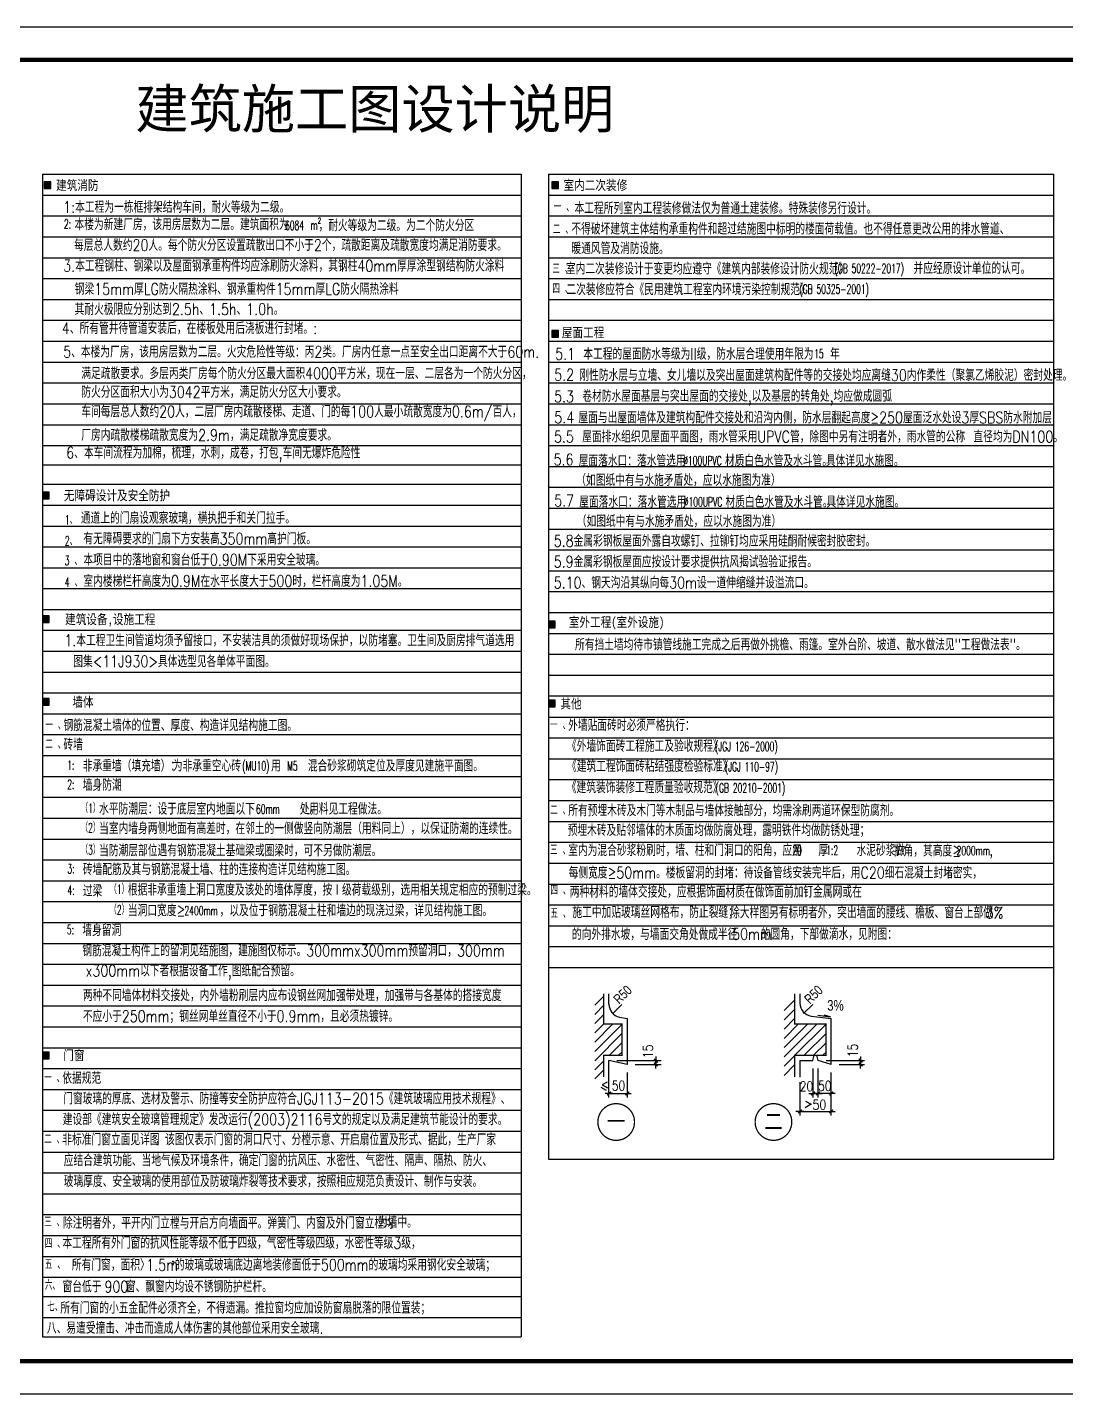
# Model space of a CAD drawing. Extents: x -248860 to 1018944, y -1060852 to 188626.
# Drawn here: x -198320 to -166384, y 19053 to 61053 of the extents above; entities that cross this region are included whole.
import ezdxf
from ezdxf.enums import TextEntityAlignment as Align

# ---------------------------------------------------------------- set-up
doc = ezdxf.new("R2010")
doc.units = 0
doc.header["$LTSCALE"] = 1000
doc.header["$MEASUREMENT"] = 0
doc.layers.get('0').update_dxf_attribs({"linetype": 'CONTINUOUS'})
for name, color, linetype in [('F', 251, 'CONTINUOUS'), ('WALL', 6, 'CONTINUOUS'), ('图框', 4, 'CONTINUOUS'), ('填充', 8, 'CONTINUOUS'), ('填写文字', 3, 'CONTINUOUS'), ('设计说明文字', 3, 'CONTINUOUS')]:
    doc.layers.add(name, color=color, linetype=linetype)
doc.styles.add('_HZTXT', font='txt.shx', dxfattribs={"width": 0.8, "bigfont": 'hztxt.shx'})
doc.styles.add('_SIMPLEX', font='SIMPLEX.shx', dxfattribs={"width": 0.6})
doc.styles.add('COMP', font='complex', dxfattribs={"bigfont": 'hztxt'})
doc.styles.add('DIM_FONT', font='SIMPLEX.shx', dxfattribs={"width": 0.8})
doc.styles.add('HZTXT', font='txt.shx', dxfattribs={"width": 0.8, "bigfont": 'hztxt.shx'})
doc.styles.add('XY', font='simhei.ttf', dxfattribs={"height": 600})
doc.styles.add('南浔字体0_8', font='南浔小字体.shx', dxfattribs={"width": 0.8, "bigfont": '南浔大字体.shx'})
doc.styles.add('黑体', font='simhei.ttf')

# ---------------------------------------------------------------- blocks, each defined once
blk = doc.blocks.new('sdfs')
at = {"layer": '图框'}
blk.add_lwpolyline([(855263, 357263), (914663, 357263), (914663, 399263), (855263, 399263)], close=True, dxfattribs=at)
at = {"layer": '图框', "const_width": 140}
blk.add_lwpolyline([(857763, 398263), (913663, 398263), (913663, 358263), (857763, 358263)], close=True, dxfattribs=at)
blk = doc.blocks.new('*U164')
at = {"layer": '设计说明文字', "color": 3, "extrusion": (0, 0, -1)}
for points in [[(-832245, -327819), (-832245, -327531), (-832533, -327819)], [(-832245, -327531), (-832533, -327819), (-832533, -327531)]]:
    blk.add_solid(points, dxfattribs=at)
blk = doc.blocks.new('*U166')
at = {"layer": '设计说明文字', "color": 3, "extrusion": (0, 0, -1)}
for points in [[(-832245, -339557), (-832245, -339269), (-832533, -339557)], [(-832245, -339269), (-832533, -339557), (-832533, -339269)]]:
    blk.add_solid(points, dxfattribs=at)
blk = doc.blocks.new('*U167')
at = {"layer": '设计说明文字', "color": 3, "extrusion": (0, 0, -1)}
for points in [[(-856445, -315246), (-856445, -314958), (-856733, -315246)], [(-856445, -314958), (-856733, -315246), (-856733, -314958)]]:
    blk.add_solid(points, dxfattribs=at)
blk = doc.blocks.new('_DIMX')
blk.add_line((-150, 0), (150, 0))
at = {"const_width": 50}
blk.add_lwpolyline([(-70, -70), (70, 70)], dxfattribs=at)
blk = doc.blocks.new('_ARROW')
blk.add_solid([(0, 0), (-1, 0.1), (-1, -0.1)])
blk = doc.blocks.new('_INDEX1')
at = {"const_width": 0.035}
blk.add_lwpolyline([(-0.5, 0, 1), (0.5, 0, 1)], format="xyb", close=True, dxfattribs=at)
at = {"style": 'COMP', "width": 2.333333}
blk.add_attdef('1', text='', height=0.5, dxfattribs=at).set_placement((-0.25, -0.25), (0.25, -0.25), align=Align.FIT)
blk = doc.blocks.new('*U168')
at = {"layer": '设计说明文字', "color": 3, "extrusion": (0, 0, -1)}
for points in [[(-856445, -344967), (-856445, -344679), (-856733, -344967)], [(-856445, -344679), (-856733, -344967), (-856733, -344679)]]:
    blk.add_solid(points, dxfattribs=at)
blk = doc.blocks.new('*U169')
at = {"layer": '设计说明文字', "color": 3, "extrusion": (0, 0, -1)}
for points in [[(-856445, -329640), (-856445, -329352), (-856733, -329640)], [(-856445, -329352), (-856733, -329640), (-856733, -329352)]]:
    blk.add_solid(points, dxfattribs=at)
blk = doc.blocks.new('*U165')
at = {"layer": '设计说明文字', "color": 3, "extrusion": (0, 0, -1)}
for points in [[(-832245, -316146), (-832245, -315858), (-832533, -316146)], [(-832245, -315858), (-832533, -316146), (-832533, -315858)]]:
    blk.add_solid(points, dxfattribs=at)

msp = doc.modelspace()

# ---------------------------------------------------------------- linework, layer by layer
at = {"layer": 'F'}
for p, q in [((-197850.5, 56537.3), (-197850.5, 27027.4)), ((-197850.5, 56537.3), (-183131.4, 56537.3)), ((-197850.5, 56537.3), (-197850.5, 20800.9)), ((-183131.4, 56537.3), (-183131.4, 20800.9)), ((-182291, 56537.3), (-182291, 34084.1)), ((-182291, 56537.3), (-166749.3, 56537.3)), ((-182291, 56537.3), (-182291, 26257.8)), ((-166749.3, 26257.8), (-166749.3, 56537.3)), ((-197850.5, 55895.8), (-183131.4, 55895.8)), ((-182291, 55895.8), (-166749.3, 55895.8)), ((-197850.5, 55254.3), (-183131.4, 55254.3)), ((-182291, 55254.3), (-166749.3, 55254.3)), ((-197850.5, 54612.8), (-183131.4, 54612.8)), ((-182291, 54612.8), (-166749.3, 54612.8)), ((-197850.5, 53971.2), (-183131.4, 53971.2)), ((-182291, 53971.2), (-166749.3, 53971.2)), ((-197850.5, 53329.7), (-183131.4, 53329.7)), ((-182291, 53329.7), (-166749.3, 53329.7)), ((-197850.5, 52688.2), (-183131.4, 52688.2)), ((-182291, 52688.2), (-166749.3, 52688.2)), ((-197850.5, 52046.7), (-183131.4, 52046.7)), ((-182291, 52046.7), (-166749.3, 52046.7)), ((-197850.5, 51405.2), (-183131.4, 51405.2)), ((-182291, 51405.2), (-166749.3, 51405.2)), ((-197850.5, 50763.6), (-183131.4, 50763.6)), ((-182291, 50763.6), (-166749.3, 50763.6)), ((-197850.5, 50122.1), (-183131.4, 50122.1)), ((-182291, 50122.1), (-166749.3, 50122.1)), ((-197850.5, 49480.6), (-183131.4, 49480.6)), ((-182291, 49480.6), (-166749.3, 49480.6)), ((-197850.5, 48839.1), (-183131.4, 48839.1)), ((-182291, 48839.1), (-166749.3, 48839.1)), ((-197850.5, 48197.6), (-183131.4, 48197.6)), ((-182291, 48197.6), (-166749.3, 48197.6)), ((-197850.5, 47603.2), (-183131.4, 47603.2)), ((-182291, 47556), (-166749.3, 47556)), ((-197850.5, 47006), (-183131.4, 47006)), ((-182291, 46914.5), (-166749.3, 46914.5)), ((-197850.5, 46364.4), (-183131.4, 46364.4)), ((-182291, 46273), (-166749.3, 46273)), ((-197850.5, 45722.9), (-183131.4, 45722.9)), ((-182291, 45631.5), (-166749.3, 45631.5)), ((-197850.5, 45081.4), (-183131.4, 45081.4)), ((-182291, 44990), (-166749.3, 44990)), ((-197850.5, 44439.9), (-183131.4, 44439.9)), ((-182291, 44348.4), (-166749.3, 44348.4)), ((-197850.5, 43801.3), (-183131.4, 43801.3)), ((-182291, 43706.9), (-166749.3, 43706.9)), ((-197850.5, 43159.8), (-183131.4, 43159.8)), ((-182291, 43065.4), (-166749.3, 43065.4)), ((-197850.5, 42518.2), (-183131.4, 42518.2)), ((-182291, 42423.9), (-166749.3, 42423.9)), ((-197850.5, 41876.7), (-183131.4, 41876.7)), ((-182291, 41782.4), (-166749.3, 41782.4)), ((-197850.5, 41235.2), (-183131.4, 41235.2)), ((-182291, 41140.8), (-166749.3, 41140.8)), ((-197850.5, 40593.7), (-183131.4, 40593.7)), ((-182291, 40499.3), (-166749.3, 40499.3)), ((-197850.5, 39952.2), (-183131.4, 39952.2)), ((-182291, 39852.1), (-166749.3, 39852.1)), ((-197850.5, 39310.6), (-183131.4, 39310.6)), ((-182291, 39210.6), (-166749.3, 39210.6)), ((-197850.5, 38669.1), (-183131.4, 38669.1)), ((-182291, 38569), (-166749.3, 38569)), ((-197850.5, 38027.6), (-183131.4, 38027.6)), ((-182291, 37927.5), (-166749.3, 37927.5)), ((-197850.5, 37386.1), (-183131.4, 37386.1)), ((-182291, 37286), (-166749.3, 37286)), ((-197850.5, 36744.6), (-183131.4, 36744.6)), ((-182291, 36644.5), (-166749.3, 36644.5)), ((-197850.5, 36103), (-183131.4, 36103)), ((-182291, 36003), (-166749.3, 36003)), ((-197850.5, 35461.5), (-183131.4, 35461.5)), ((-182291, 35361.4), (-166749.3, 35361.4)), ((-197850.5, 34820), (-183131.4, 34820)), ((-182291, 34719.9), (-166749.3, 34719.9)), ((-197850.5, 34178.5), (-183131.4, 34178.5)), ((-182291, 34078.4), (-166749.3, 34078.4)), ((-197850.5, 33537), (-183131.4, 33537)), ((-182291, 33436.9), (-166749.3, 33436.9)), ((-197850.5, 32895.4), (-183131.4, 32895.4)), ((-182291, 32795.4), (-166749.3, 32795.4)), ((-197850.5, 32253.9), (-183131.4, 32253.9)), ((-182291, 32153.8), (-166749.3, 32153.8)), ((-197850.5, 31612.4), (-183131.4, 31612.4)), ((-197850.5, 30970.9), (-183131.4, 30970.9)), ((-197850.5, 30329.4), (-183131.4, 30329.4)), ((-197850.5, 29687.8), (-183131.4, 29687.8)), ((-197850.5, 29046.3), (-183131.4, 29046.3)), ((-197850.5, 28404.8), (-183131.4, 28404.8)), ((-197850.5, 27763.3), (-183131.4, 27763.3)), ((-197850.5, 27121.8), (-183131.4, 27121.8)), ((-197850.5, 26480.2), (-183131.4, 26480.2)), ((-182291, 26257.8), (-166749.3, 26257.8)), ((-197850.5, 25838.7), (-183131.4, 25838.7)), ((-197850.5, 25197.2), (-183131.4, 25197.2)), ((-197850.5, 24555.7), (-183131.4, 24555.7)), ((-197850.5, 23914.2), (-183131.4, 23914.2)), ((-197850.5, 23272.6), (-183131.4, 23272.6)), ((-197850.5, 22631.1), (-183131.4, 22631.1)), ((-197850.5, 22036.8), (-183131.4, 22036.8)), ((-197850.5, 21395.3), (-183131.4, 21395.3)), ((-197850.5, 20800.9), (-183131.4, 20800.9))]:
    msp.add_line(p, q, dxfattribs=at)
at = {"layer": '填写文字'}
for p, q in [((-180869.6, 30997.1), (-180591.4, 31275.4)), ((-180430.3, 31025.2), (-180430.3, 31346.3)), ((-175044.1, 30828.7), (-174721.9, 31150.9)), ((-174560.8, 31346.3), (-174560.8, 31059.9)), ((-180869.6, 30712.4), (-180591.4, 30990.6)), ((-180869.6, 30427.6), (-180591.4, 30705.8)), ((-180315.7, 30743.9), (-180032.5, 31020.4)), ((-175044.1, 30543.9), (-174721.9, 30866.1)), ((-174446.2, 30743.9), (-174163, 31020.4)), ((-174209.2, 30660.4), (-173594.2, 30581.6)), ((-174003.4, 30685.7), (-173622.3, 30637.1)), ((-173622.3, 30637.1), (-173816.9, 30685.7)), ((-180869.6, 30142.8), (-180591.4, 30421)), ((-180869.6, 29858), (-180307.1, 30420.5)), ((-180869.6, 29573.2), (-180027.5, 30415.3)), ((-180107.6, 30630.5), (-179866.4, 30581.6)), ((-179866.4, 30581.6), (-179866.4, 29171.9)), ((-175044.1, 30259.1), (-174721.9, 30581.3)), ((-175044.1, 29404.7), (-174028.4, 30420.5)), ((-175044.1, 29689.5), (-174313.2, 30420.5)), ((-175044.1, 29974.3), (-174598, 30420.5)), ((-174710.2, 29453.9), (-173755.3, 30408.8)), ((-180869.6, 29288.4), (-180027.5, 30130.5)), ((-180419.4, 29453.9), (-180027.5, 29845.7)), ((-174425.4, 29453.9), (-173755.3, 30124)), ((-174140.6, 29453.9), (-173755.3, 29839.2)), ((-180134.6, 29453.9), (-180027.5, 29560.9)), ((-175044.1, 29119.9), (-174721.9, 29442.1)), ((-174158.1, 29292.8), (-174117.8, 29453.9)), ((-173996.9, 29292.8), (-174037.2, 29453.9)), ((-173855.8, 29453.9), (-173755.3, 29554.4)), ((-180869.6, 29003.6), (-180591.4, 29281.8)), ((-180869.6, 28732.9), (-180591.4, 29011.2)), ((-180430.3, 28159.8), (-180430.3, 29292.8)), ((-179866.4, 29171.9), (-180430.3, 29292.8)), ((-180188.6, 29292.8), (-178829.9, 29292.8)), ((-179624.8, 29171.9), (-178829.9, 29171.9)), ((-178991, 29293.6), (-178991, 29294.4)), ((-178991, 29292.8), (-178991, 29171.9)), ((-178991, 29171.1), (-178991, 29170.3)), ((-175044.1, 28835.1), (-174721.9, 29157.4)), ((-174560.8, 29292.8), (-174158.1, 29292.8)), ((-174560.8, 29292.8), (-174560.8, 28785.9)), ((-174158.1, 29051.1), (-174158.1, 28159.4)), ((-173594.2, 29171.9), (-173996.9, 29292.8)), ((-173996.9, 28159.4), (-173996.9, 29051.1)), ((-173755.3, 29292.8), (-172569.1, 29292.8)), ((-173352.5, 29171.9), (-172569.1, 29171.9)), ((-172689.9, 29293.6), (-172689.9, 29294.4)), ((-172689.9, 29292.8), (-172689.9, 29171.9)), ((-172689.9, 29171.1), (-172689.9, 29170.3)), ((-180490.3, 28628.7), (-180636.2, 28547.8)), ((-179866.4, 28930.3), (-179866.4, 28159.8)), ((-174560.8, 28633.6), (-174560.8, 27608)), ((-173594.2, 27608), (-173594.2, 28930.3)), ((-180677.6, 28478.7), (-180515.5, 28381.5)), ((-180636.2, 28547.8), (-180474.1, 28450.6)), ((-180429.5, 28280.6), (-179867.2, 28280.6)), ((-174158.9, 28280.2), (-174159.7, 28280.2)), ((-173594.2, 28280.2), (-174158.1, 28280.2)), ((-173592.6, 28280.2), (-173593.4, 28280.2)), ((-174560, 27728.8), (-173595, 27728.8)), ((-174213.5, 27947.5), (-174401.7, 27834.7)), ((-174385.5, 28043), (-174213.5, 27947.5))]:
    msp.add_line(p, q, dxfattribs=at)
at = {"layer": '填写文字', "linetype": 'ByBlock'}
msp.add_line((-173594.2, 29171.9), (-173594.2, 30581.6), dxfattribs=at)
at = {"layer": '填写文字', "const_width": 40.3}
for points in [[(-180591.4, 31346.3), (-180591.4, 30420.5), (-180027.5, 30420.5), (-180027.5, 29453.9), (-180591.4, 29453.9), (-180591.4, 28785.9)], [(-174721.9, 31346.3), (-174721.9, 30420.5), (-173755.3, 30420.5), (-173755.3, 29453.9), (-174721.9, 29453.9), (-174721.9, 28785.9)]]:
    msp.add_lwpolyline(points, dxfattribs=at)
at = {"layer": '填写文字'}
for centre, end in [((-180027.5, 31025.2), 258.5377), ((-174158.1, 31059.9), 262.69969)]:
    msp.add_arc(centre, 402.8, 180, end, dxfattribs=at)
at = {"layer": '设计说明文字', "color": 3}
for points in [[(-197799.4, 56097.4), (-197594.1, 56097.4), (-197594.1, 56302.7), (-197799.4, 56302.7)], [(-182192.1, 56100), (-181986.9, 56100), (-181986.9, 56305.3), (-182192.1, 56305.3)], [(-182192.1, 51528.1), (-181986.9, 51528.1), (-181986.9, 51733.4), (-182192.1, 51733.4)], [(-197850.5, 46563.3), (-197645.2, 46563.3), (-197645.2, 46768.6), (-197850.5, 46768.6)], [(-197850.5, 42758.5), (-197645.2, 42758.5), (-197645.2, 42963.7), (-197850.5, 42963.7)], [(-182291, 42593.5), (-182085.7, 42593.5), (-182085.7, 42798.8), (-182291, 42798.8)], [(-197850.5, 40212.8), (-197645.2, 40212.8), (-197645.2, 40418.1), (-197850.5, 40418.1)], [(-182291, 40161.2), (-182085.7, 40161.2), (-182085.7, 40366.4), (-182291, 40366.4)], [(-197850.5, 29349.3), (-197645.2, 29349.3), (-197645.2, 29554.6), (-197850.5, 29554.6)]]:
    msp.add_lwpolyline(points, close=True, dxfattribs=at)

# ---------------------------------------------------------------- block references
at = {"layer": 'WALL'}
msp.add_blockref('sdfs', (-1073112.8, -338210), dxfattribs=at)
at = {"layer": '填写文字'}
for name, p, xscale, yscale, zscale, rotation in [('_ARROW', (-180315.7, 30743.9), 193.3250457610022, 193.325045760721, 193.3250457605592, 224.3138530809868), ('_ARROW', (-174446.2, 30743.9), 193.3250457610022, 193.325045760721, 193.3250457605592, 224.3138530809868), ('_DIMX', (-178991, 29292.8), 0.8055210236925632, 0.8055210236925632, 0.8055210240023304, 270), ('_DIMX', (-172689.9, 29292.8), 0.8055210236925632, 0.8055210236925632, 0.8055210240023304, 270), ('_DIMX', (-178991, 29171.9), 0.8055210236925632, 0.8055210236925632, 0.8055210240023304, 90), ('_DIMX', (-172689.9, 29171.9), 0.8055210236925632, 0.8055210236925632, 0.8055210240023304, 90), ('_DIMX', (-180430.3, 28280.6), 0.8055210236925632, 0.8055210236925632, 0.8055210240023304, 180), ('_DIMX', (-173996.9, 28280.2), 0.8055210236925632, 0.8055210236925632, 0.8055210240023304, 180), ('_DIMX', (-173594.2, 28280.2), 0.8055210236925632, 0.8055210236925632, 0.8055210240023304, 180), ('_DIMX', (-174560.8, 27728.8), 0.8055210236925632, 0.8055210236925632, 0.8055210240023304, 180)]:
    msp.add_blockref(name, p, dxfattribs=dict(at, xscale=xscale, yscale=yscale, zscale=zscale, rotation=rotation))
at = {"layer": '填写文字', "xscale": 0.8055210236925632, "yscale": 0.8055210236925632, "zscale": 0.8055210240023304}
for p in [(-179866.4, 28280.6), (-174158.1, 28280.2), (-173996.9, 28280.2), (-173594.2, 27728.8)]:
    msp.add_blockref('_DIMX', p, dxfattribs=at)
at = {"layer": '填写文字'}
ref = msp.add_blockref('_INDEX1', (-180209, 27403.6), dxfattribs=dict(at, xscale=1127.729433603119, yscale=1127.729433603119, zscale=1127.729433603262))
ref.add_attrib('1', '一', dxfattribs={"layer": '0', "height": 563.9, "style": 'COMP', "width": 1.08547}).set_placement((-180491, 27121.7), (-179927.1, 27121.7), align=Align.FIT)
ref = msp.add_blockref('_INDEX1', (-175371.6, 27404), dxfattribs=dict(at, xscale=1127.729433603119, yscale=1127.729433603119, zscale=1127.729433603262))
ref.add_attrib('1', '二', dxfattribs={"layer": '0', "height": 563.9, "style": 'COMP', "width": 1.08547}).set_placement((-175653.5, 27122.1), (-175089.6, 27122.1), align=Align.FIT)
at = {"layer": '设计说明文字', "color": 3, "xscale": 0.7127999998629093, "yscale": 0.7127999998629093, "zscale": 0.712800000002062}
for name, p in [('*U165', (-791024, 281446.2)), ('*U169', (-792666.5, 291067.1)), ('*U169', (-792666.5, 286495.2)), ('*U164', (-791075.1, 280233)), ('*U164', (-791075.1, 276428.1)), ('*U168', (-792768.3, 288485.9)), ('*U166', (-791075.1, 282249.2)), ('*U168', (-792768.3, 286053.6)), ('*U167', (-808324.8, 254056.6))]:
    msp.add_blockref(name, p, dxfattribs=at)

# ---------------------------------------------------------------- texts
at = {"style": '黑体'}
msp.add_text('建筑施工图设计说明', height=1200, dxfattribs=at).set_placement((-194998.1, 57948.7))
at = {"layer": '填充', "color": 3, "style": '_HZTXT', "width": 0.8}
msp.add_text('并应经原设计单位的认可。', height=356.4, dxfattribs=at).set_placement((-171063.3, 53470.4))
at = {"layer": '填写文字', "width": 0.8}
for s, height, rotation, style, p in [('R50', 299.38, 44, '南浔字体0_8', (-180118.8, 31009.5)), ('R50', 299.38, 44, '南浔字体0_8', (-174249.3, 31009.5)), ('15', 302.07, 90, 'DIM_FONT', (-179081.6, 29367.8)), ('15', 302.07, 90, 'DIM_FONT', (-172780.6, 29391.9))]:
    msp.add_text(s, height=height, rotation=rotation, dxfattribs=dict(at, style=style)).set_placement(p)
for s, height, style, p in [('3%', 327.89, '南浔字体0_8', (-173718.7, 30825.4)), ('50', 302.07, 'DIM_FONT', (-180344, 28371.2)), ('20', 302.07, 'DIM_FONT', (-174563.8, 28349.5)), ('50', 302.07, 'DIM_FONT', (-173997, 28362.4)), ('50', 302.07, 'DIM_FONT', (-174167.1, 27785.1))]:
    msp.add_text(s, height=height, dxfattribs=dict(at, style=style)).set_placement(p)
at = {"layer": '设计说明文字', "color": 3}
for s, height, style, width, p in [('建筑消防', 299.38, 'XY', 0.8, (-197435.3, 56051.5)), ('室内二次装修', 299.38, 'XY', 0.8, (-181828, 56054)), ('1:本工程为一栋框排架结构车间，耐火等级为二级。', 356.4, '_HZTXT', 0.8, (-197215.5, 55349.8)), ('一 、', 285.12, 'HZTXT', 0.6, (-182130, 55389.2)), ('本工程所列室内工程装修做法仅为普通土建装修。特殊装修另行设计。', 356.4, '_HZTXT', 0.8, (-181490.9, 55317.3)), ('2:', 285.12, 'HZTXT', 0.6, (-197193.9, 54866.9)), ('本楼为新建厂房，该用房层数为二层。建筑面积为       ', 356.4, '_HZTXT', 0.8, (-196868.2, 54817.5)), ('6084', 285.12, '_SIMPLEX', 0.6, (-190395.3, 54822.9)), ('2', 171.1, '_SIMPLEX', 0.6, (-189391.8, 55021.7)), ('，耐火等级为二级。为二个防火分区', 356.4, '_HZTXT', 0.8, (-189364.7, 54786.3)), ('不得破坏建筑主体结构承重构件和超过结施图中标明的楼面荷载值。也不得任意更改公用的排水管道、', 356.4, '_HZTXT', 0.8, (-181586, 54682.5)), ('m', 285.1, '_SIMPLEX', 0.6, (-189605.5, 54828.5)), ('二 、', 285.12, 'HZTXT', 0.6, (-182154.4, 54697.4)), ('每层总人数约20人。每个防火分区设置疏散出口不小于2个，疏散距离及疏散宽度均满足消防要求。', 356.4, '_HZTXT', 0.8, (-196879.6, 54179.5)), ('暖通风管及消防设施。', 356.4, '_HZTXT', 0.8, (-181586, 54081.6)), ('3.本工程钢柱、钢梁以及屋面钢承重构件均应涂刷防火涂料，其钢柱40mm厚厚涂型钢结构防火涂料', 356.4, '_HZTXT', 0.8, (-197214.9, 53544.6)), ('三 、', 285.12, 'HZTXT', 0.6, (-182171.2, 53486.4)), ('室内二次装修设计于变更均应遵守《建筑内部装修设计防火规范》', 356.4, '_HZTXT', 0.8, (-181757.2, 53455.1)), ('(GB 50222-2017)', 285.12, '_SIMPLEX', 0.6, (-173498.2, 53499)), ('钢梁15mm厚LG防火隔热涂料、钢承重构件15mm厚LG防火隔热涂料', 356.4, '_HZTXT', 0.8, (-196858.7, 52831.1)), ('四 、', 285.12, 'HZTXT', 0.6, (-182171.2, 52873)), ('二次装修应符合《民用建筑工程室内环境污染控制规范》', 356.4, '_HZTXT', 0.8, (-181740.9, 52818)), ('(GB 50325-2001)', 285.12, '_SIMPLEX', 0.6, (-174575.9, 52863.4)), ('其耐火极限应分别达到2.5h、1.5h、1.0h。', 356.4, '_HZTXT', 0.8, (-196864.3, 52210.6)), ('4、所有管井待管道安装后，在楼板处用后浇板进行封堵。:', 356.4, '_HZTXT', 0.8, (-197258.1, 51627)), ('  屋面工程', 299.38, 'XY', 0.8, (-182207.6, 51522.3)), ('5、本楼为厂房，该用房层数为二层。火灾危险性等级：丙2类。厂房内任意一点至安全出口距离不大于60m.     ', 356.4, '_HZTXT', 0.8, (-197217.5, 50900.7)), ('5.1 本工程的屋面防水等级为II级，防水层合理使用年限为  年', 356.4, '_HZTXT', 0.8, (-182086.1, 50836.4)), ('15', 285.12, '_SIMPLEX', 0.6, (-174121.3, 50878.7)), ('满足疏散要求。多层丙类厂房每个防火分区最大面积4000平方米，现在一层、二层各为一个防火分区，', 356.4, '_HZTXT', 0.8, (-196660, 50239.1)), ('5.2', 356.4, '_HZTXT', 0.8, (-182115.7, 50194.7)), ('刚性防水层与立墙、女儿墙以及突出屋面建筑构配件等的交接处均应离缝30内作柔性（聚氯乙烯胶泥）密封处理。', 356.4, '_HZTXT', 0.8, (-181340.1, 50183.5)), ('防火分区面积大小为3042平方米，满足防火分区大小要求。', 356.4, '_HZTXT', 0.8, (-196660, 49665.9)), ('5.3  ', 356.4, '_HZTXT', 0.8, (-182119, 49527.7)), (' 卷材防水屋面基层与突出屋面的交接处,以及基层的转角处,均应做成圆弧', 356.4, '_HZTXT', 0.8, (-181505, 49541)), ('车间每层总人数约20人，二层厂房内疏散楼梯、走道、门的每100人最小疏散宽度为0.6m/百人，', 356.4, '_HZTXT', 0.8, (-196660, 49063.9)), ('5.4 ', 356.4, '_HZTXT', 0.8, (-182111.1, 48884.4)), ('屋面与出屋面墙体及建筑构配件交接处和沿沟内侧，防水层翻起高度≥250屋面泛水处设3厚SBS防水附加层', 356.4, '_HZTXT', 0.8, (-181371.6, 48880.7)), ('厂房内疏散楼梯疏散宽度为2.9m，满足疏散净宽度要求。', 356.4, '_HZTXT', 0.8, (-196660, 48342)), ('5.5 屋面排水组织见屋面平面图，雨水管采用UPVC管，除图中另有注明者外，雨水管的公称 直径均为DN100。', 356.4, '_HZTXT', 0.8, (-182120.5, 48291.5)), ('6、本车间流程为加棉，梳理，水刺，成卷，打包,车间无爆炸危险性', 356.4, '_HZTXT', 0.8, (-197122.5, 47798.2)), ('5.6', 356.4, '_HZTXT', 0.8, (-182132.4, 47590.3)), ('屋面落水口：落水管选用       ', 356.4, '_HZTXT', 0.8, (-181363.9, 47552.2)), ('材质白色水管及水斗管。', 356.4, '_HZTXT', 0.8, (-176864.6, 47552.2)), ('具体详见水施图。', 356.4, '_HZTXT', 0.8, (-173762.1, 47552.2)), ('%%c100UPVC', 285.12, '_SIMPLEX', 0.6, (-178149.6, 47588.2)), ('（如图纸中有与水施矛盾处，应以水施图为准）', 356.4, '_HZTXT', 0.8, (-181438, 46957.2)), ('无障碍设计及安全防护', 299.38, 'XY', 0.8, (-197195.8, 46517.3)), ('5.7', 356.4, '_HZTXT', 0.8, (-182115.2, 46326.7)), ('屋面落水口：落水管选用       ', 356.4, '_HZTXT', 0.8, (-181346.7, 46288.7)), ('材质白色水管及水斗管。', 356.4, '_HZTXT', 0.8, (-176847.4, 46288.7)), ('具体详见水施图。', 356.4, '_HZTXT', 0.8, (-173744.9, 46288.7)), ('%%c100UPVC', 285.12, '_SIMPLEX', 0.6, (-178132.4, 46324.6)), ('1、', 285.12, 'HZTXT', 0.6, (-197162.6, 45772.3)), ('通道上的门扇设观察玻璃，横执把手和关门拉手。', 356.4, '_HZTXT', 0.8, (-196673.4, 45792.7)), ('（如图纸中有与水施矛盾处，应以水施图为准）', 356.4, '_HZTXT', 0.8, (-181420.8, 45693.7)), ('2、', 285.12, 'HZTXT', 0.6, (-197164.4, 45125.2)), ('有无障碍要求的门扇下方安装高350mm高护门板。', 356.4, '_HZTXT', 0.8, (-196595.6, 45157.2)), ('5.8金属彩钢板屋面外露自攻螺钉、拉铆钉均应采用硅酮耐候密封胶密封。', 356.4, '_HZTXT', 0.8, (-182128.8, 45088.9)), ('3 、', 285.12, 'HZTXT', 0.6, (-197171.3, 44517.6)), ('本项目中的落地窗和窗台低于0.90M下采用安全玻璃。', 356.4, '_HZTXT', 0.8, (-196595.6, 44507.9)), ('5.9金属彩钢板屋面应按设计要求提供抗风揭试验验证报告。', 356.4, '_HZTXT', 0.8, (-182128.8, 44447.4)), ('4 、', 285.12, 'HZTXT', 0.6, (-197164, 43856.5)), ('室内楼梯栏杆高度为0.9M在水平长度大于500时，栏杆高度为1.05M。', 356.4, '_HZTXT', 0.8, (-196595.6, 43853.2)), ('5.10、钢天沟沿其纵向每30m设一道伸缩缝并设溢流口。', 356.4, '_HZTXT', 0.8, (-182128.8, 43805.8)), ('  建筑设备,设施工程', 299.376, 'XY', 0.8, (-197482.8, 42708.1)), ('   室外工程(室外设施)', 299.376, 'XY', 0.8, (-182155.9, 42621.1)), ('1.本工程卫生间管道均须予留接口，不安装洁具的须做好现场保护，以防堵塞。卫生间及厨房排气道选用', 356.4, '_HZTXT', 0.8, (-197180.1, 42029.8)), ('所有挡土墙均待市镇管线施工完成之后再做外挑檐、雨篷。室外台阶、坡道、散水做法见"工程做法表"。', 356.4, '_HZTXT', 0.8, (-181475, 41900.9)), ('图集<11J930>具体选型见各单体平面图。', 356.4, '_HZTXT', 0.8, (-196905.3, 41384.3)), ('墙体', 299.38, 'XY', 0.8, (-196934, 40166.9)), ('其他', 299.38, 'XY', 0.8, (-181926.8, 40115.2)), ('一 、', 285.12, 'HZTXT', 0.6, (-197764.1, 39463.6)), ('钢筋混凝土墙体的位置、厚度、构造详见结构施工图。', 356.4, '_HZTXT', 0.8, (-197207.8, 39420.3)), ('一 、', 285.12, 'HZTXT', 0.6, (-182241.2, 39466.2)), ('外墙贴面砖时必须严格执行：', 356.4, '_HZTXT', 0.8, (-181684.8, 39422.9)), ('二 、', 285.12, 'HZTXT', 0.6, (-197764.1, 38873.1)), ('砖墙', 356.4, '_HZTXT', 0.8, (-197207.8, 38829.8)), ('《外墙饰面砖工程施工及验收规程》', 356.4, '_HZTXT', 0.8, (-181722.9, 38782.4)), ('(JGJ 126-2000)', 285.12, '_SIMPLEX', 0.6, (-177169.8, 38803.2)), ('1:', 285.12, 'HZTXT', 0.6, (-197090.6, 38231.6)), ('非承重墙（填充墙）：', 356.4, '_HZTXT', 0.8, (-196613.5, 38176.5)), ('为非承重空心砖', 356.4, '_HZTXT', 0.8, (-193843.9, 38176.5)), ('(MU10)', 285.12, '_SIMPLEX', 0.6, (-191708.1, 38206)), ('用   混合砂浆砌筑定位及厚度见建施平面图。', 356.4, '_HZTXT', 0.8, (-190821, 38176.5)), ('M5', 285.12, '_SIMPLEX', 0.6, (-190326.1, 38206)), ('《建筑工程饰面砖粘结强度检验标准》', 356.4, '_HZTXT', 0.8, (-181721.1, 38160.1)), ('(JGJ 110-97)', 285.12, '_SIMPLEX', 0.6, (-176866, 38180.9)), ('2:', 285.12, 'HZTXT', 0.6, (-197090.6, 37639)), ('墙身防潮', 356.4, '_HZTXT', 0.8, (-196613.5, 37583.9)), ('《建筑装饰装修工程质量验收规范》', 356.4, '_HZTXT', 0.8, (-181728, 37510.6)), ('(GB 20210-2001)', 285.12, '_SIMPLEX', 0.6, (-177149.5, 37531.4)), ('（1）', 285.12, 'HZTXT', 0.6, (-196681, 36907.3)), ('水平防潮层：设于底层室内地面以下     处，', 356.4, '_HZTXT', 0.8, (-196111.4, 36852.2)), ('60mm', 285.12, '_SIMPLEX', 0.6, (-191287, 36881.7)), ('用料见工程做法。', 356.4, '_HZTXT', 0.8, (-189653.9, 36852.2)), ('二 、', 285.12, 'HZTXT', 0.6, (-182239.8, 36846.4)), ('所有预埋木砖及木门等木制品与墙体接触部分，均需涂刷两道环保型防腐剂。', 356.4, '_HZTXT', 0.8, (-181683.4, 36803.1)), ('（2）', 285.12, 'HZTXT', 0.6, (-196681, 36307.1)), ('当室内墙身两侧地面有高差时，在邻土的一侧做竖向防潮层（用料同上），以保证防潮的连续性。', 356.4, '_HZTXT', 0.8, (-196111.4, 36252)), ('预埋木砖及贴邻墙体的木质面均做防腐处理，露明铁件均做防锈处理；', 356.4, '_HZTXT', 0.8, (-181703.1, 36195.7)), ('（3）', 285.12, 'HZTXT', 0.6, (-196681, 35628.4)), ('当防潮层部位遇有钢筋混凝土基础梁或圈梁时，可不另做防潮层。', 356.4, '_HZTXT', 0.8, (-196111.4, 35573.3)), ('三 、', 285.12, 'HZTXT', 0.6, (-182239.8, 35621.2)), ('室内为混合砂浆粉刷时，墙、柱和门洞口的阳角，应用  厚   水泥砂浆做', 356.4, '_HZTXT', 0.8, (-181683.4, 35577.9)), ('20', 285.12, '_SIMPLEX', 0.6, (-174789.7, 35613.9)), ('1:2', 285.12, '_SIMPLEX', 0.6, (-173748, 35613.9)), ('护角，其高度≥     ', 356.4, '_HZTXT', 0.8, (-171670.3, 35565.8)), ('2000mm,', 285.12, '_SIMPLEX', 0.6, (-169739.9, 35601.8)), ('3:', 285.12, 'HZTXT', 0.6, (-197087.5, 35046.4)), ('砖墙配筋及其与钢筋混凝土墙、柱的连接构造详见结构施工图。', 356.4, '_HZTXT', 0.8, (-196610.4, 34991.3)), ('每侧宽度≥50mm。楼板留洞的封堵：待设备管线安装完毕后，用C20细石混凝土封堵密实，', 356.4, '_HZTXT', 0.8, (-181669.9, 34888.6)), ('4:', 285.12, 'HZTXT', 0.6, (-197087.5, 34387.2)), ('过梁', 356.4, '_HZTXT', 0.8, (-196610.4, 34332.1)), ('（1）', 285.12, 'HZTXT', 0.6, (-195797.3, 34417.9)), ('根据非承重墙上洞口宽度及该处的墙体厚度，按Ⅰ级荷载级别，选用相关规定相应的预制过梁。', 356.4, '_HZTXT', 0.8, (-195227.7, 34362.8)), ('四 、', 285.12, 'HZTXT', 0.6, (-182231, 34386.3)), ('两种材料的墙体交接处，应根据饰面材质在做饰面前加钉金属网或在', 356.4, '_HZTXT', 0.8, (-181636.3, 34299.7)), ('（2）', 285.12, 'HZTXT', 0.6, (-195797.3, 33782.4)), ('当洞口宽度≥', 356.4, '_HZTXT', 0.8, (-195227.7, 33727.3)), ('2400mm', 285.12, '_SIMPLEX', 0.6, (-193487.1, 33756.8)), ('，以及位于钢筋混凝土柱和墙边的现浇过梁，详见结构施工图。', 356.4, '_HZTXT', 0.8, (-192406.8, 33727.3)), ('施工中加贴玻璃丝网格布，防止裂缝；', 356.4, '_HZTXT', 0.8, (-181555.6, 33674.1)), ('除大样图另有标明者外，突出墙面的腰线、檐板、窗台上部做', 356.4, '_HZTXT', 0.8, (-176705.1, 33660.8)), ('五 、', 285.12, 'HZTXT', 0.6, (-182231, 33673.5)), ('3%', 356.4, '_HZTXT', 0.8, (-168839.9, 33660.8)), ('5:', 285.12, 'HZTXT', 0.6, (-197103.9, 33176.5)), ('墙身留洞', 356.4, '_HZTXT', 0.8, (-196626.8, 33121.4)), ('的向外排水坡，与墙面交角处做成半径', 356.4, '_HZTXT', 0.8, (-181569.6, 32997.4)), ('50mm', 356.4, '_HZTXT', 0.8, (-176641.4, 33002.5)), ('的圆角，下部做滴水，见附图：', 356.4, '_HZTXT', 0.8, (-175764.1, 33002.5)), ('钢筋混凝土构件上的留洞见结施图，建施图仅标示。300mmx300mm预留洞口，300mm', 356.4, '_HZTXT', 0.8, (-196626.8, 32494.7)), ('x300mm以下者根据设备工作,图纸配合预留。', 356.4, '_HZTXT', 0.8, (-196523.5, 31877.2)), ('两种不同墙体材料交接处，内外墙粉刷层内应布设钢丝网加强带处理，加强带与各基体的搭接宽度', 356.4, '_HZTXT', 0.8, (-196610.7, 31119.4)), ('不应小于250mm；钢丝网单丝直径不小于0.9mm，且必须热镀锌。', 356.4, '_HZTXT', 0.8, (-196610.7, 30477.8)), ('门窗', 299.38, 'XY', 0.8, (-197215, 29307.1)), ('一 、', 285.12, 'HZTXT', 0.6, (-197800.7, 28620.1)), ('依据规范', 356.4, '_HZTXT', 0.8, (-197244.3, 28576.7)), ('门窗玻璃的厚底、选材及警示、防撞等安全防护应符合JGJ113-2015《建筑玻璃应用技术规程》、', 356.4, '_HZTXT', 0.8, (-197213.9, 27946.8)), ('建设部《建筑安全玻璃管理规定》发改运行(2003)2116号文的规定以及满足建筑节能设计的要求。', 356.4, '_HZTXT', 0.8, (-197229.5, 27306.9)), ('二 、', 285.12, 'HZTXT', 0.6, (-197800.7, 26731.3)), ('非标准门窗立面见详图', 356.4, '_HZTXT', 0.8, (-197244.3, 26687.9)), ('，该图仅表示门窗的洞口尺寸、分樘示意、开启扇位置及形式、据此，生产厂家', 356.4, '_HZTXT', 0.8, (-194383, 26687.9)), ('应结合建筑功能、当地气候及环境条件，确定门窗的抗风压、水密性、气密性、隔声、隔热、防火、', 356.4, '_HZTXT', 0.8, (-197199.1, 26046.4)), ('玻璃厚度、安全玻璃的使用部位及防玻璃炸裂等技术要求，按照相应规范负责设计、制作与安装。', 356.4, '_HZTXT', 0.8, (-197199.1, 25404.9)), ('三 、', 285.12, 'HZTXT', 0.6, (-197800.7, 24189.4)), ('除注明者外，平开内门立樘与开启方向墙面平。弹簧门、内窗及外门窗立樘均', 356.4, '_HZTXT', 0.8, (-197224.8, 24122.7)), ('为墙中。', 356.4, '_HZTXT', 0.8, (-187536.3, 24146.5)), ('四 、', 285.12, 'HZTXT', 0.6, (-197781.1, 23524.6)), ('本工程所有外门窗的抗风性能等级不低于四级，气密性等级四级，水密性等级3级，', 356.4, '_HZTXT', 0.8, (-197240.5, 23508.5)), ('五 、', 285.12, 'HZTXT', 0.6, (-197781.1, 22883.1)), ('所有门窗，面积〉', 356.4, '_HZTXT', 0.8, (-196949.4, 22833)), ('1.5m', 356.4, '_HZTXT', 0.8, (-194661.6, 22833)), ('2', 114, 'HZTXT', 0.6, (-193871, 23011.3)), ('的玻璃或玻璃底边离地装修面低于500mm的玻璃均采用钢化安全玻璃；', 356.4, '_HZTXT', 0.8, (-193781.7, 22833)), ('六、', 285.12, 'HZTXT', 0.6, (-197781.1, 22241.5)), ('窗台低于', 356.4, '_HZTXT', 0.8, (-197235.5, 22165.9)), ('900', 356.4, '_HZTXT', 0.8, (-195946.2, 22165.9)), ('窗、飘窗内均设不锈钢防护栏杆。', 356.4, '_HZTXT', 0.8, (-195288.7, 22165.9)), ('七、', 285.12, 'HZTXT', 0.6, (-197704.4, 21584.3)), ('所有门窗的小五金配件必须齐全，不得遗漏。推拉窗均应加设防窗扇脱落的限位置装；', 356.4, '_HZTXT', 0.8, (-197304.7, 21513.5)), (' 八、易遭受撞击、冲击而造成人体伤害的其他部位采用安全玻璃.', 356.4, '_HZTXT', 0.8, (-197972.2, 20894.5))]:
    msp.add_text(s, height=height, dxfattribs=dict(at, style=style, width=width)).set_placement(p)

doc.saveas('drawing.dxf')
